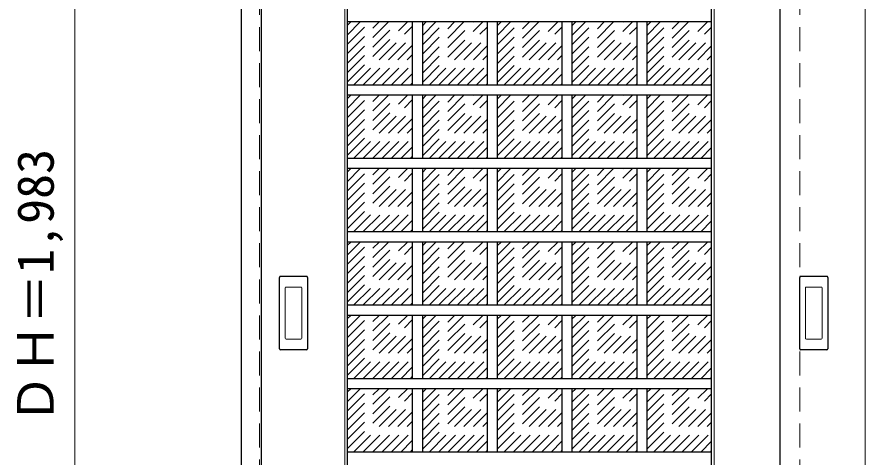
# Model space of a CAD drawing. Units: millimetres, scale not verified. Extents: x -6000 to 5700, y -4307 to 4260.
# Drawn here: x 1346 to 2618, y 2168 to 2827 of the extents above; entities that cross this region are included whole.
import ezdxf
from ezdxf.enums import TextEntityAlignment as Align

# ---------------------------------------------------------------- set-up
doc = ezdxf.new("R2010")
doc.units = ezdxf.units.MM
doc.header["$LTSCALE"] = 30
doc.linetypes.add('DASHED1', pattern=[1.8, 1.2, -0.6])
for name, color, linetype, lineweight in [('0-2_扉', 4, 'DASHED1', 9), ('0-3_仕上げ', 4, 'Continuous', 9), ('0-4_枠', 3, 'Continuous', 25), ('0-6_引手', 3, 'Continuous', 25), ('0-B_寸法', 4, 'Continuous', 9), ('0-C_ハッチ', 4, 'DASHED1', 9)]:
    doc.layers.add(name, color=color, linetype=linetype, lineweight=lineweight)
doc.styles.add('ＭＳ ゴシック', font='')
doc.styles.get('ＭＳ ゴシック').set_extended_font_data('MS Gothic')

msp = doc.modelspace()

# ---------------------------------------------------------------- linework, layer by layer
at = {"layer": '0-2_扉', "color": 3, "linetype": 'Continuous', "lineweight": 25}
msp.add_line((2490, 3409), (2490, 1426), dxfattribs=at)
at = {"layer": '0-2_扉'}
msp.add_line((2520, 1426), (2520, 3409), dxfattribs=at)
msp.add_lwpolyline([(1713, 1426), (1710, 1426), (1710, 3409)], dxfattribs=at)
at = {"layer": '0-3_仕上げ', "color": 7, "lineweight": 18}
for p, q in [((1838, 1426), (1838, 3409)), ((2392, 1426), (2392, 3409)), ((2618, 1426), (2618, 3409))]:
    msp.add_line(p, q, dxfattribs=at)
at = {"layer": '0-3_仕上げ', "color": 3, "lineweight": 25}
for p, q in [((1842, 1626), (1842, 3259)), ((2388, 1626), (2388, 3259)), ((2388, 2819.53), (1842, 2819.53)), ((1939.2, 2819.53), (1939.2, 2724.67)), ((1954.2, 2819.53), (1954.2, 2724.67)), ((2051.4, 2819.53), (2051.4, 2724.67)), ((2066.4, 2819.53), (2066.4, 2724.67)), ((2163.6, 2819.53), (2163.6, 2724.67)), ((2178.6, 2819.53), (2178.6, 2724.67)), ((2275.8, 2819.53), (2275.8, 2724.67)), ((2290.8, 2819.53), (2290.8, 2724.67)), ((2388, 2724.67), (1842, 2724.67)), ((2388, 2709.67), (1842, 2709.67)), ((1939.2, 2709.67), (1939.2, 2614.8)), ((1954.2, 2709.67), (1954.2, 2614.8)), ((2051.4, 2709.67), (2051.4, 2614.8)), ((2066.4, 2709.67), (2066.4, 2614.8)), ((2163.6, 2709.67), (2163.6, 2614.8)), ((2178.6, 2709.67), (2178.6, 2614.8)), ((2275.8, 2709.67), (2275.8, 2614.8)), ((2290.8, 2709.67), (2290.8, 2614.8)), ((2388, 2614.8), (1842, 2614.8)), ((2388, 2599.8), (1842, 2599.8)), ((1939.2, 2599.8), (1939.2, 2504.93)), ((1954.2, 2599.8), (1954.2, 2504.93)), ((2051.4, 2599.8), (2051.4, 2504.93)), ((2066.4, 2599.8), (2066.4, 2504.93)), ((2163.6, 2599.8), (2163.6, 2504.93)), ((2178.6, 2599.8), (2178.6, 2504.93)), ((2275.8, 2599.8), (2275.8, 2504.93)), ((2290.8, 2599.8), (2290.8, 2504.93)), ((2388, 2504.93), (1842, 2504.93)), ((2388, 2489.93), (1842, 2489.93)), ((1939.2, 2489.93), (1939.2, 2395.07)), ((1954.2, 2489.93), (1954.2, 2395.07)), ((2051.4, 2489.93), (2051.4, 2395.07)), ((2066.4, 2489.93), (2066.4, 2395.07)), ((2163.6, 2489.93), (2163.6, 2395.07)), ((2178.6, 2489.93), (2178.6, 2395.07)), ((2275.8, 2489.93), (2275.8, 2395.07)), ((2290.8, 2489.93), (2290.8, 2395.07)), ((2388, 2395.07), (1842, 2395.07)), ((2388, 2380.07), (1842, 2380.07)), ((1939.2, 2380.07), (1939.2, 2285.2)), ((1954.2, 2380.07), (1954.2, 2285.2)), ((2051.4, 2380.07), (2051.4, 2285.2)), ((2066.4, 2380.07), (2066.4, 2285.2)), ((2163.6, 2380.07), (2163.6, 2285.2)), ((2178.6, 2380.07), (2178.6, 2285.2)), ((2275.8, 2380.07), (2275.8, 2285.2)), ((2290.8, 2380.07), (2290.8, 2285.2)), ((2388, 2285.2), (1842, 2285.2)), ((2388, 2270.2), (1842, 2270.2)), ((1939.2, 2270.2), (1939.2, 2175.33)), ((1954.2, 2270.2), (1954.2, 2175.33)), ((2051.4, 2270.2), (2051.4, 2175.33)), ((2066.4, 2270.2), (2066.4, 2175.33)), ((2163.6, 2270.2), (2163.6, 2175.33)), ((2178.6, 2270.2), (2178.6, 2175.33)), ((2275.8, 2270.2), (2275.8, 2175.33)), ((2290.8, 2270.2), (2290.8, 2175.33)), ((2388, 2175.33), (1842, 2175.33))]:
    msp.add_line(p, q, dxfattribs=at)
at = {"layer": '0-4_枠'}
for p, q in [((1683, 1406), (1683, 3453)), ((1713, 1406), (1713, 3453))]:
    msp.add_line(p, q, dxfattribs=at)
at = {"layer": '0-6_引手'}
for p, q in [((1740, 2330), (1740, 2437)), ((1780.5, 2438.5), (1741.5, 2438.5)), ((1782, 2437), (1782, 2330)), ((2520, 2330), (2520, 2437)), ((2560.5, 2438.5), (2521.5, 2438.5)), ((2562, 2437), (2562, 2330)), ((1780.5, 2328.5), (1741.5, 2328.5)), ((2560.5, 2328.5), (2521.5, 2328.5))]:
    msp.add_line(p, q, dxfattribs=at)
at = {"layer": '0-6_引手', "color": 7, "lineweight": 18}
for p, q in [((1748.5, 2346), (1748.5, 2421)), ((1772, 2422.5), (1750, 2422.5)), ((1773.5, 2421), (1773.5, 2346)), ((2528.5, 2346), (2528.5, 2421)), ((2552, 2422.5), (2530, 2422.5)), ((2553.5, 2421), (2553.5, 2346)), ((1772, 2344.5), (1750, 2344.5)), ((2552, 2344.5), (2530, 2344.5))]:
    msp.add_line(p, q, dxfattribs=at)
at = {"layer": '0-6_引手'}
for centre, start, end in [((1741.5, 2437), 90, 180), ((1780.5, 2437), 0, 90), ((2521.5, 2437), 90, 180), ((2560.5, 2437), 0, 90), ((1741.5, 2330), 180, 270), ((1780.5, 2330), 270, 0), ((2521.5, 2330), 180, 270), ((2560.5, 2330), 270, 0)]:
    msp.add_arc(centre, 1.5, start, end, dxfattribs=at)
at = {"layer": '0-6_引手', "color": 7, "lineweight": 18}
for centre, start, end in [((1750, 2421), 90, 180), ((1772, 2421), 0, 90), ((2530, 2421), 90, 180), ((2552, 2421), 0, 90), ((1750, 2346), 180, 270), ((1772, 2346), 270, 0), ((2530, 2346), 180, 270), ((2552, 2346), 270, 0)]:
    msp.add_arc(centre, 1.5, start, end, dxfattribs=at)
at = {"layer": '0-B_寸法'}
msp.add_line((1433, 3409), (1433, 1426), dxfattribs=at)
at = {"layer": '0-C_ハッチ'}
for p, q in [((1842, 2729.72), (1931.81, 2819.53)), ((1842, 2743.86), (1917.67, 2819.53)), ((1842, 2758.01), (1903.53, 2819.53)), ((1842, 2772.15), (1889.39, 2819.53)), ((1842, 2786.29), (1875.24, 2819.53)), ((1842, 2800.43), (1861.1, 2819.53)), ((1842, 2814.57), (1846.96, 2819.53)), ((1851.09, 2724.67), (1939.2, 2812.78)), ((1954.2, 2728.78), (2044.95, 2819.53)), ((1954.2, 2742.93), (2030.81, 2819.53)), ((1954.2, 2757.07), (2016.66, 2819.53)), ((1954.2, 2771.21), (2002.52, 2819.53)), ((1954.2, 2785.35), (1988.38, 2819.53)), ((1954.2, 2799.49), (1974.24, 2819.53)), ((1954.2, 2813.64), (1960.1, 2819.53)), ((1964.22, 2724.67), (2051.4, 2811.84)), ((2066.4, 2728.78), (2157.15, 2819.53)), ((2066.4, 2742.93), (2143.01, 2819.53)), ((2066.4, 2757.07), (2128.86, 2819.53)), ((2066.4, 2771.21), (2114.72, 2819.53)), ((2066.4, 2785.35), (2100.58, 2819.53)), ((2066.4, 2799.49), (2086.44, 2819.53)), ((2066.4, 2813.64), (2072.3, 2819.53)), ((2076.42, 2724.67), (2163.6, 2811.84)), ((2178.6, 2728.78), (2269.35, 2819.53)), ((2178.6, 2742.93), (2255.21, 2819.53)), ((2178.6, 2757.07), (2241.06, 2819.53)), ((2178.6, 2771.21), (2226.92, 2819.53)), ((2178.6, 2785.35), (2212.78, 2819.53)), ((2178.6, 2799.49), (2198.64, 2819.53)), ((2178.6, 2813.64), (2184.5, 2819.53)), ((2188.62, 2724.67), (2275.8, 2811.84)), ((2290.8, 2728.78), (2381.55, 2819.53)), ((2290.8, 2742.93), (2367.41, 2819.53)), ((2290.8, 2757.07), (2353.26, 2819.53)), ((2290.8, 2771.21), (2339.12, 2819.53)), ((2290.8, 2785.35), (2324.98, 2819.53)), ((2290.8, 2799.49), (2310.84, 2819.53)), ((2290.8, 2813.64), (2296.7, 2819.53)), ((2300.82, 2724.67), (2388, 2811.84)), ((1865.23, 2724.67), (1939.2, 2798.64)), ((1978.37, 2724.67), (2051.4, 2797.7)), ((2090.57, 2724.67), (2163.6, 2797.7)), ((2202.77, 2724.67), (2275.8, 2797.7)), ((2314.97, 2724.67), (2388, 2797.7)), ((1879.37, 2724.67), (1939.2, 2784.49)), ((1992.51, 2724.67), (2051.4, 2783.56)), ((2104.71, 2724.67), (2163.6, 2783.56)), ((2216.91, 2724.67), (2275.8, 2783.56)), ((2329.11, 2724.67), (2388, 2783.56)), ((1893.51, 2724.67), (1939.2, 2770.35)), ((2006.65, 2724.67), (2051.4, 2769.42)), ((2118.85, 2724.67), (2163.6, 2769.42)), ((2231.05, 2724.67), (2275.8, 2769.42)), ((2343.25, 2724.67), (2388, 2769.42)), ((1907.66, 2724.67), (1939.2, 2756.21)), ((2020.79, 2724.67), (2051.4, 2755.27)), ((2132.99, 2724.67), (2163.6, 2755.27)), ((2245.19, 2724.67), (2275.8, 2755.27)), ((2357.39, 2724.67), (2388, 2755.27)), ((1921.8, 2724.67), (1939.2, 2742.07)), ((2034.94, 2724.67), (2051.4, 2741.13)), ((2147.14, 2724.67), (2163.6, 2741.13)), ((2259.34, 2724.67), (2275.8, 2741.13)), ((2371.54, 2724.67), (2388, 2741.13)), ((1935.94, 2724.67), (1939.2, 2727.93)), ((2049.08, 2724.67), (2051.4, 2726.99)), ((2161.28, 2724.67), (2163.6, 2726.99)), ((2273.48, 2724.67), (2275.8, 2726.99)), ((2385.68, 2724.67), (2388, 2726.99)), ((1842, 2619.85), (1931.81, 2709.67)), ((1842, 2634), (1917.67, 2709.67)), ((1842, 2648.14), (1903.53, 2709.67)), ((1842, 2662.28), (1889.39, 2709.67)), ((1842, 2676.42), (1875.24, 2709.67)), ((1842, 2690.56), (1861.1, 2709.67)), ((1842, 2704.71), (1846.96, 2709.67)), ((1954.2, 2618.92), (2044.95, 2709.67)), ((1954.2, 2633.06), (2030.81, 2709.67)), ((1954.2, 2647.2), (2016.66, 2709.67)), ((1954.2, 2661.34), (2002.52, 2709.67)), ((1954.2, 2675.49), (1988.38, 2709.67)), ((1954.2, 2689.63), (1974.24, 2709.67)), ((1954.2, 2703.77), (1960.1, 2709.67)), ((2066.4, 2618.92), (2157.15, 2709.67)), ((2066.4, 2633.06), (2143.01, 2709.67)), ((2066.4, 2647.2), (2128.86, 2709.67)), ((2066.4, 2661.34), (2114.72, 2709.67)), ((2066.4, 2675.49), (2100.58, 2709.67)), ((2066.4, 2689.63), (2086.44, 2709.67)), ((2066.4, 2703.77), (2072.3, 2709.67)), ((2178.6, 2618.92), (2269.35, 2709.67)), ((2178.6, 2633.06), (2255.21, 2709.67)), ((2178.6, 2647.2), (2241.06, 2709.67)), ((2178.6, 2661.34), (2226.92, 2709.67)), ((2178.6, 2675.49), (2212.78, 2709.67)), ((2178.6, 2689.63), (2198.64, 2709.67)), ((2178.6, 2703.77), (2184.5, 2709.67)), ((2290.8, 2618.92), (2381.55, 2709.67)), ((2290.8, 2633.06), (2367.41, 2709.67)), ((2290.8, 2647.2), (2353.26, 2709.67)), ((2290.8, 2661.34), (2339.12, 2709.67)), ((2290.8, 2675.49), (2324.98, 2709.67)), ((2290.8, 2689.63), (2310.84, 2709.67)), ((2290.8, 2703.77), (2296.7, 2709.67)), ((1851.09, 2614.8), (1939.2, 2702.91)), ((1964.22, 2614.8), (2051.4, 2701.97)), ((2076.42, 2614.8), (2163.6, 2701.97)), ((2188.62, 2614.8), (2275.8, 2701.97)), ((2300.82, 2614.8), (2388, 2701.97)), ((1865.23, 2614.8), (1939.2, 2688.77)), ((1978.37, 2614.8), (2051.4, 2687.83)), ((2090.57, 2614.8), (2163.6, 2687.83)), ((2202.77, 2614.8), (2275.8, 2687.83)), ((2314.97, 2614.8), (2388, 2687.83)), ((1879.37, 2614.8), (1939.2, 2674.63)), ((1992.51, 2614.8), (2051.4, 2673.69)), ((2104.71, 2614.8), (2163.6, 2673.69)), ((2216.91, 2614.8), (2275.8, 2673.69)), ((2329.11, 2614.8), (2388, 2673.69)), ((1893.51, 2614.8), (1939.2, 2660.49)), ((2006.65, 2614.8), (2051.4, 2659.55)), ((2118.85, 2614.8), (2163.6, 2659.55)), ((2231.05, 2614.8), (2275.8, 2659.55)), ((2343.25, 2614.8), (2388, 2659.55)), ((1907.66, 2614.8), (1939.2, 2646.34)), ((2020.79, 2614.8), (2051.4, 2645.41)), ((2132.99, 2614.8), (2163.6, 2645.41)), ((2245.19, 2614.8), (2275.8, 2645.41)), ((2357.39, 2614.8), (2388, 2645.41)), ((1921.8, 2614.8), (1939.2, 2632.2)), ((2034.94, 2614.8), (2051.4, 2631.26)), ((2147.14, 2614.8), (2163.6, 2631.26)), ((2259.34, 2614.8), (2275.8, 2631.26)), ((2371.54, 2614.8), (2388, 2631.26)), ((1935.94, 2614.8), (1939.2, 2618.06)), ((2049.08, 2614.8), (2051.4, 2617.12)), ((2161.28, 2614.8), (2163.6, 2617.12)), ((2273.48, 2614.8), (2275.8, 2617.12)), ((2385.68, 2614.8), (2388, 2617.12)), ((1842, 2509.99), (1931.81, 2599.8)), ((1842, 2524.13), (1917.67, 2599.8)), ((1842, 2538.27), (1903.53, 2599.8)), ((1842, 2552.41), (1889.39, 2599.8)), ((1842, 2566.56), (1875.24, 2599.8)), ((1842, 2580.7), (1861.1, 2599.8)), ((1842, 2594.84), (1846.96, 2599.8)), ((1954.2, 2509.05), (2044.95, 2599.8)), ((1954.2, 2523.19), (2030.81, 2599.8)), ((1954.2, 2537.33), (2016.66, 2599.8)), ((1954.2, 2551.48), (2002.52, 2599.8)), ((1954.2, 2565.62), (1988.38, 2599.8)), ((1954.2, 2579.76), (1974.24, 2599.8)), ((1954.2, 2593.9), (1960.1, 2599.8)), ((2066.4, 2509.05), (2157.15, 2599.8)), ((2066.4, 2523.19), (2143.01, 2599.8)), ((2066.4, 2537.33), (2128.86, 2599.8)), ((2066.4, 2551.48), (2114.72, 2599.8)), ((2066.4, 2565.62), (2100.58, 2599.8)), ((2066.4, 2579.76), (2086.44, 2599.8)), ((2066.4, 2593.9), (2072.3, 2599.8)), ((2178.6, 2509.05), (2269.35, 2599.8)), ((2178.6, 2523.19), (2255.21, 2599.8)), ((2178.6, 2537.33), (2241.06, 2599.8)), ((2178.6, 2551.48), (2226.92, 2599.8)), ((2178.6, 2565.62), (2212.78, 2599.8)), ((2178.6, 2579.76), (2198.64, 2599.8)), ((2178.6, 2593.9), (2184.5, 2599.8)), ((2290.8, 2509.05), (2381.55, 2599.8)), ((2290.8, 2523.19), (2367.41, 2599.8)), ((2290.8, 2537.33), (2353.26, 2599.8)), ((2290.8, 2551.48), (2339.12, 2599.8)), ((2290.8, 2565.62), (2324.98, 2599.8)), ((2290.8, 2579.76), (2310.84, 2599.8)), ((2290.8, 2593.9), (2296.7, 2599.8)), ((1851.09, 2504.93), (1939.2, 2593.05)), ((1964.22, 2504.93), (2051.4, 2592.11)), ((2076.42, 2504.93), (2163.6, 2592.11)), ((2188.62, 2504.93), (2275.8, 2592.11)), ((2300.82, 2504.93), (2388, 2592.11)), ((1865.23, 2504.93), (1939.2, 2578.9)), ((1978.37, 2504.93), (2051.4, 2577.97)), ((2090.57, 2504.93), (2163.6, 2577.97)), ((2202.77, 2504.93), (2275.8, 2577.97)), ((2314.97, 2504.93), (2388, 2577.97)), ((1879.37, 2504.93), (1939.2, 2564.76)), ((1992.51, 2504.93), (2051.4, 2563.82)), ((2104.71, 2504.93), (2163.6, 2563.82)), ((2216.91, 2504.93), (2275.8, 2563.82)), ((2329.11, 2504.93), (2388, 2563.82)), ((1893.51, 2504.93), (1939.2, 2550.62)), ((2006.65, 2504.93), (2051.4, 2549.68)), ((2118.85, 2504.93), (2163.6, 2549.68)), ((2231.05, 2504.93), (2275.8, 2549.68)), ((2343.25, 2504.93), (2388, 2549.68)), ((1907.66, 2504.93), (1939.2, 2536.48)), ((2020.79, 2504.93), (2051.4, 2535.54)), ((2132.99, 2504.93), (2163.6, 2535.54)), ((2245.19, 2504.93), (2275.8, 2535.54)), ((2357.39, 2504.93), (2388, 2535.54)), ((1921.8, 2504.93), (1939.2, 2522.33)), ((2034.94, 2504.93), (2051.4, 2521.4)), ((2147.14, 2504.93), (2163.6, 2521.4)), ((2259.34, 2504.93), (2275.8, 2521.4)), ((2371.54, 2504.93), (2388, 2521.4)), ((1935.94, 2504.93), (1939.2, 2508.19)), ((2049.08, 2504.93), (2051.4, 2507.26)), ((2161.28, 2504.93), (2163.6, 2507.26)), ((2273.48, 2504.93), (2275.8, 2507.26)), ((2385.68, 2504.93), (2388, 2507.26)), ((1842, 2400.12), (1931.81, 2489.93)), ((1842, 2414.26), (1917.67, 2489.93)), ((1842, 2428.41), (1903.53, 2489.93)), ((1842, 2442.55), (1889.39, 2489.93)), ((1842, 2456.69), (1875.24, 2489.93)), ((1842, 2470.83), (1861.1, 2489.93)), ((1842, 2484.97), (1846.96, 2489.93)), ((1851.09, 2395.07), (1939.2, 2483.18)), ((1954.2, 2399.18), (2044.95, 2489.93)), ((1954.2, 2413.33), (2030.81, 2489.93)), ((1954.2, 2427.47), (2016.66, 2489.93)), ((1954.2, 2441.61), (2002.52, 2489.93)), ((1954.2, 2455.75), (1988.38, 2489.93)), ((1954.2, 2469.89), (1974.24, 2489.93)), ((1954.2, 2484.04), (1960.1, 2489.93)), ((1964.22, 2395.07), (2051.4, 2482.24)), ((2066.4, 2399.18), (2157.15, 2489.93)), ((2066.4, 2413.33), (2143.01, 2489.93)), ((2066.4, 2427.47), (2128.86, 2489.93)), ((2066.4, 2441.61), (2114.72, 2489.93)), ((2066.4, 2455.75), (2100.58, 2489.93)), ((2066.4, 2469.89), (2086.44, 2489.93)), ((2066.4, 2484.04), (2072.3, 2489.93)), ((2076.42, 2395.07), (2163.6, 2482.24)), ((2178.6, 2399.18), (2269.35, 2489.93)), ((2178.6, 2413.33), (2255.21, 2489.93)), ((2178.6, 2427.47), (2241.06, 2489.93)), ((2178.6, 2441.61), (2226.92, 2489.93)), ((2178.6, 2455.75), (2212.78, 2489.93)), ((2178.6, 2469.89), (2198.64, 2489.93)), ((2178.6, 2484.04), (2184.5, 2489.93)), ((2188.62, 2395.07), (2275.8, 2482.24)), ((2290.8, 2399.18), (2381.55, 2489.93)), ((2290.8, 2413.33), (2367.41, 2489.93)), ((2290.8, 2427.47), (2353.26, 2489.93)), ((2290.8, 2441.61), (2339.12, 2489.93)), ((2290.8, 2455.75), (2324.98, 2489.93)), ((2290.8, 2469.89), (2310.84, 2489.93)), ((2290.8, 2484.04), (2296.7, 2489.93)), ((2300.82, 2395.07), (2388, 2482.24)), ((1865.23, 2395.07), (1939.2, 2469.04)), ((1978.37, 2395.07), (2051.4, 2468.1)), ((2090.57, 2395.07), (2163.6, 2468.1)), ((2202.77, 2395.07), (2275.8, 2468.1)), ((2314.97, 2395.07), (2388, 2468.1)), ((1879.37, 2395.07), (1939.2, 2454.89)), ((1992.51, 2395.07), (2051.4, 2453.96)), ((2104.71, 2395.07), (2163.6, 2453.96)), ((2216.91, 2395.07), (2275.8, 2453.96)), ((2329.11, 2395.07), (2388, 2453.96)), ((1893.51, 2395.07), (1939.2, 2440.75)), ((2006.65, 2395.07), (2051.4, 2439.82)), ((2118.85, 2395.07), (2163.6, 2439.82)), ((2231.05, 2395.07), (2275.8, 2439.82)), ((2343.25, 2395.07), (2388, 2439.82)), ((1907.66, 2395.07), (1939.2, 2426.61)), ((2020.79, 2395.07), (2051.4, 2425.67)), ((2132.99, 2395.07), (2163.6, 2425.67)), ((2245.19, 2395.07), (2275.8, 2425.67)), ((2357.39, 2395.07), (2388, 2425.67)), ((1921.8, 2395.07), (1939.2, 2412.47)), ((2034.94, 2395.07), (2051.4, 2411.53)), ((2147.14, 2395.07), (2163.6, 2411.53)), ((2259.34, 2395.07), (2275.8, 2411.53)), ((2371.54, 2395.07), (2388, 2411.53)), ((1935.94, 2395.07), (1939.2, 2398.33)), ((2049.08, 2395.07), (2051.4, 2397.39)), ((2161.28, 2395.07), (2163.6, 2397.39)), ((2273.48, 2395.07), (2275.8, 2397.39)), ((2385.68, 2395.07), (2388, 2397.39)), ((1842, 2290.25), (1931.81, 2380.07)), ((1842, 2304.4), (1917.67, 2380.07)), ((1842, 2318.54), (1903.53, 2380.07)), ((1842, 2332.68), (1889.39, 2380.07)), ((1842, 2346.82), (1875.24, 2380.07)), ((1842, 2360.96), (1861.1, 2380.07)), ((1842, 2375.11), (1846.96, 2380.07)), ((1954.2, 2289.32), (2044.95, 2380.07)), ((1954.2, 2303.46), (2030.81, 2380.07)), ((1954.2, 2317.6), (2016.66, 2380.07)), ((1954.2, 2331.74), (2002.52, 2380.07)), ((1954.2, 2345.89), (1988.38, 2380.07)), ((1954.2, 2360.03), (1974.24, 2380.07)), ((1954.2, 2374.17), (1960.1, 2380.07)), ((2066.4, 2289.32), (2157.15, 2380.07)), ((2066.4, 2303.46), (2143.01, 2380.07)), ((2066.4, 2317.6), (2128.86, 2380.07)), ((2066.4, 2331.74), (2114.72, 2380.07)), ((2066.4, 2345.89), (2100.58, 2380.07)), ((2066.4, 2360.03), (2086.44, 2380.07)), ((2066.4, 2374.17), (2072.3, 2380.07)), ((2178.6, 2289.32), (2269.35, 2380.07)), ((2178.6, 2303.46), (2255.21, 2380.07)), ((2178.6, 2317.6), (2241.06, 2380.07)), ((2178.6, 2331.74), (2226.92, 2380.07)), ((2178.6, 2345.89), (2212.78, 2380.07)), ((2178.6, 2360.03), (2198.64, 2380.07)), ((2178.6, 2374.17), (2184.5, 2380.07)), ((2290.8, 2289.32), (2381.55, 2380.07)), ((2290.8, 2303.46), (2367.41, 2380.07)), ((2290.8, 2317.6), (2353.26, 2380.07)), ((2290.8, 2331.74), (2339.12, 2380.07)), ((2290.8, 2345.89), (2324.98, 2380.07)), ((2290.8, 2360.03), (2310.84, 2380.07)), ((2290.8, 2374.17), (2296.7, 2380.07)), ((1851.09, 2285.2), (1939.2, 2373.31)), ((1964.22, 2285.2), (2051.4, 2372.37)), ((2076.42, 2285.2), (2163.6, 2372.37)), ((2188.62, 2285.2), (2275.8, 2372.37)), ((2300.82, 2285.2), (2388, 2372.37)), ((1865.23, 2285.2), (1939.2, 2359.17)), ((1978.37, 2285.2), (2051.4, 2358.23)), ((2090.57, 2285.2), (2163.6, 2358.23)), ((2202.77, 2285.2), (2275.8, 2358.23)), ((2314.97, 2285.2), (2388, 2358.23)), ((1879.37, 2285.2), (1939.2, 2345.03)), ((1992.51, 2285.2), (2051.4, 2344.09)), ((2104.71, 2285.2), (2163.6, 2344.09)), ((2216.91, 2285.2), (2275.8, 2344.09)), ((2329.11, 2285.2), (2388, 2344.09)), ((1893.51, 2285.2), (1939.2, 2330.89)), ((2006.65, 2285.2), (2051.4, 2329.95)), ((2118.85, 2285.2), (2163.6, 2329.95)), ((2231.05, 2285.2), (2275.8, 2329.95)), ((2343.25, 2285.2), (2388, 2329.95)), ((1907.66, 2285.2), (1939.2, 2316.74)), ((2020.79, 2285.2), (2051.4, 2315.81)), ((2132.99, 2285.2), (2163.6, 2315.81)), ((2245.19, 2285.2), (2275.8, 2315.81)), ((2357.39, 2285.2), (2388, 2315.81)), ((1921.8, 2285.2), (1939.2, 2302.6)), ((2034.94, 2285.2), (2051.4, 2301.66)), ((2147.14, 2285.2), (2163.6, 2301.66)), ((2259.34, 2285.2), (2275.8, 2301.66)), ((2371.54, 2285.2), (2388, 2301.66)), ((1935.94, 2285.2), (1939.2, 2288.46)), ((2049.08, 2285.2), (2051.4, 2287.52)), ((2161.28, 2285.2), (2163.6, 2287.52)), ((2273.48, 2285.2), (2275.8, 2287.52)), ((2385.68, 2285.2), (2388, 2287.52)), ((1842, 2180.39), (1931.81, 2270.2)), ((1842, 2194.53), (1917.67, 2270.2)), ((1842, 2208.67), (1903.53, 2270.2)), ((1842, 2222.81), (1889.39, 2270.2)), ((1842, 2236.96), (1875.24, 2270.2)), ((1842, 2251.1), (1861.1, 2270.2)), ((1842, 2265.24), (1846.96, 2270.2)), ((1954.2, 2179.45), (2044.95, 2270.2)), ((1954.2, 2193.59), (2030.81, 2270.2)), ((1954.2, 2207.73), (2016.66, 2270.2)), ((1954.2, 2221.88), (2002.52, 2270.2)), ((1954.2, 2236.02), (1988.38, 2270.2)), ((1954.2, 2250.16), (1974.24, 2270.2)), ((1954.2, 2264.3), (1960.1, 2270.2)), ((2066.4, 2179.45), (2157.15, 2270.2)), ((2066.4, 2193.59), (2143.01, 2270.2)), ((2066.4, 2207.73), (2128.86, 2270.2)), ((2066.4, 2221.88), (2114.72, 2270.2)), ((2066.4, 2236.02), (2100.58, 2270.2)), ((2066.4, 2250.16), (2086.44, 2270.2)), ((2066.4, 2264.3), (2072.3, 2270.2)), ((2178.6, 2179.45), (2269.35, 2270.2)), ((2178.6, 2193.59), (2255.21, 2270.2)), ((2178.6, 2207.73), (2241.06, 2270.2)), ((2178.6, 2221.88), (2226.92, 2270.2)), ((2178.6, 2236.02), (2212.78, 2270.2)), ((2178.6, 2250.16), (2198.64, 2270.2)), ((2178.6, 2264.3), (2184.5, 2270.2)), ((2290.8, 2179.45), (2381.55, 2270.2)), ((2290.8, 2193.59), (2367.41, 2270.2)), ((2290.8, 2207.73), (2353.26, 2270.2)), ((2290.8, 2221.88), (2339.12, 2270.2)), ((2290.8, 2236.02), (2324.98, 2270.2)), ((2290.8, 2250.16), (2310.84, 2270.2)), ((2290.8, 2264.3), (2296.7, 2270.2)), ((1851.09, 2175.33), (1939.2, 2263.45)), ((1964.22, 2175.33), (2051.4, 2262.51)), ((2076.42, 2175.33), (2163.6, 2262.51)), ((2188.62, 2175.33), (2275.8, 2262.51)), ((2300.82, 2175.33), (2388, 2262.51)), ((1865.23, 2175.33), (1939.2, 2249.3)), ((1978.37, 2175.33), (2051.4, 2248.37)), ((2090.57, 2175.33), (2163.6, 2248.37)), ((2202.77, 2175.33), (2275.8, 2248.37)), ((2314.97, 2175.33), (2388, 2248.37)), ((1879.37, 2175.33), (1939.2, 2235.16)), ((1992.51, 2175.33), (2051.4, 2234.22)), ((2104.71, 2175.33), (2163.6, 2234.22)), ((2216.91, 2175.33), (2275.8, 2234.22)), ((2329.11, 2175.33), (2388, 2234.22)), ((1893.51, 2175.33), (1939.2, 2221.02)), ((2006.65, 2175.33), (2051.4, 2220.08)), ((2118.85, 2175.33), (2163.6, 2220.08)), ((2231.05, 2175.33), (2275.8, 2220.08)), ((2343.25, 2175.33), (2388, 2220.08)), ((1907.66, 2175.33), (1939.2, 2206.88)), ((2020.79, 2175.33), (2051.4, 2205.94)), ((2132.99, 2175.33), (2163.6, 2205.94)), ((2245.19, 2175.33), (2275.8, 2205.94)), ((2357.39, 2175.33), (2388, 2205.94)), ((1921.8, 2175.33), (1939.2, 2192.73)), ((2034.94, 2175.33), (2051.4, 2191.8)), ((2147.14, 2175.33), (2163.6, 2191.8)), ((2259.34, 2175.33), (2275.8, 2191.8)), ((2371.54, 2175.33), (2388, 2191.8)), ((1935.94, 2175.33), (1939.2, 2178.59)), ((2049.08, 2175.33), (2051.4, 2177.66)), ((2161.28, 2175.33), (2163.6, 2177.66)), ((2273.48, 2175.33), (2275.8, 2177.66)), ((2385.68, 2175.33), (2388, 2177.66))]:
    msp.add_line(p, q, dxfattribs=at)

# ---------------------------------------------------------------- texts
at = {"layer": '0-B_寸法', "color": 7, "style": 'ＭＳ ゴシック'}
msp.add_text('ＤＨ＝1,983', height=54.99, rotation=90, dxfattribs=at).set_placement((1418, 2217.25), align=Align.BOTTOM_LEFT)

doc.saveas('drawing.dxf')
